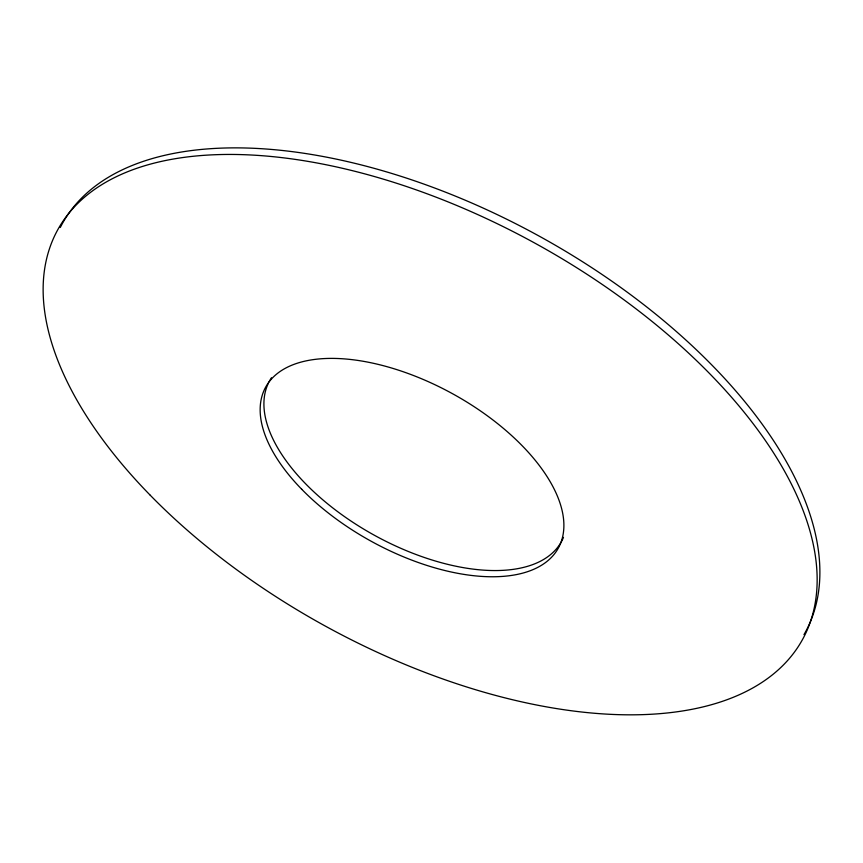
<?xml version="1.0" encoding="UTF-8"?>
<svg xmlns="http://www.w3.org/2000/svg" width="863" height="863" viewBox="0 0 863 863"><rect width="100%" height="100%" fill="white"/><g stroke="black" fill="none" stroke-linecap="round" stroke-linejoin="round"><path stroke-width="1.29" d="M60.281 227.487A423.97 219.224 28.8 0 1 537.994 235.47A423.97 219.224 28.8 0 1 803.971 634.639M563.485 537.379A166.602 84.628 28.8 0 1 380.766 538.685A166.602 84.628 28.8 0 1 268.415 383.118M268.965 382.018A166.602 84.628 28.8 0 1 271.489 377.757M149.72 494.704A425.017 218.263 28.8 0 0 801.339 641.608A425.017 218.263 28.8 0 0 339.364 167.584A425.017 218.263 28.8 0 0 149.72 494.704M301.726 489.278A167.001 84.24 28.8 0 0 557.574 549.407A167.001 84.24 28.8 0 0 376.775 364.057A167.001 84.24 28.8 0 0 301.726 489.278"/></g></svg>
